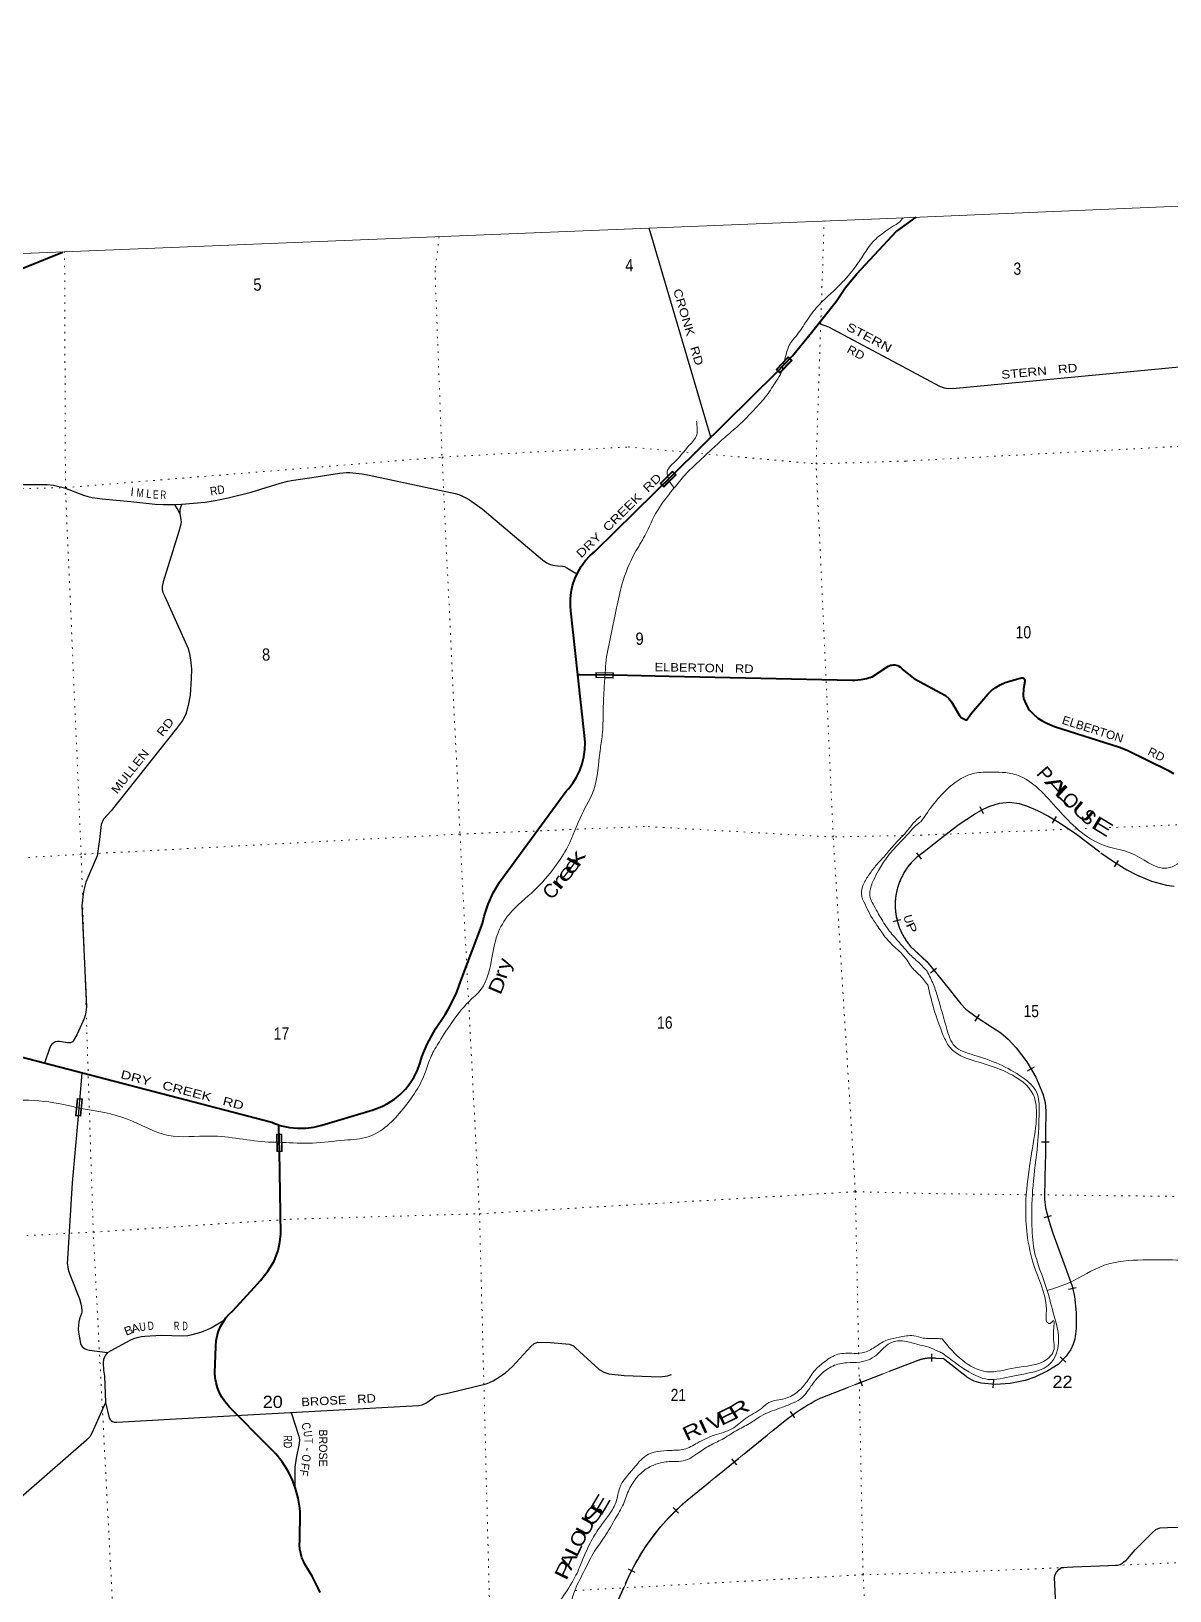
# Model space of a CAD drawing. Header units: feet. Extents: x 751810 to 1010326, y -353855 to -161247.
# Drawn here: x 927308 to 943578, y -183539 to -161247 of the extents above; entities that cross this region are included whole.
import ezdxf
from ezdxf.enums import TextEntityAlignment as Align

# ---------------------------------------------------------------- set-up
doc = ezdxf.new("R2010")
doc.units = ezdxf.units.FT
doc.header["$LTSCALE"] = 70
doc.linetypes.add('DOTTED', pattern=[1.5, 0.3, -1.2])
doc.linetypes.add('LONG_DASHED', pattern=[7.5, 6, -1.5])
for name, color, linetype, lineweight in [('26', 7, 'Continuous', 40), ('29', 7, 'Continuous', 25), ('31', 7, 'Continuous', 13), ('34', 7, 'Continuous', 25), ('39', 7, 'Continuous', 13), ('4', 7, 'Continuous', 13), ('61', 7, 'Continuous', 13), ('63', 7, 'Continuous', 25), ('7', 7, 'DOTTED', 13)]:
    doc.layers.add(name, color=color, linetype=linetype, lineweight=lineweight)
for name, color, linetype in [('27', 7, 'Continuous'), ('30', 7, 'Continuous'), ('41', 7, 'Continuous')]:
    doc.layers.add(name, color=color, linetype=linetype)

msp = doc.modelspace()

# ---------------------------------------------------------------- linework, layer by layer
at = {"layer": '26'}
for p, q in [((939947.99, -163906.11), (939673.74, -164105.49)), ((936501.04, -167562.09), (937964.57, -166120.83))]:
    msp.add_line(p, q, dxfattribs=at)
for points in [[(937964.57, -166120.83), (938188.72, -165888.68), (938459.91, -165550.93), (938811.76, -165108.51), (938943.99, -164910.59), (939104.59, -164716.33), (939673.74, -164105.49)], [(923109.65, -167933.36), (924770.82, -167062.54), (924779.36, -167057.74), (924865.03, -167002.88), (924944.5, -166939.37), (925016.9, -166867.9), (925081.43, -166789.26), (925137.38, -166704.3), (925808.27, -165473.87), (925835.34, -165410.6), (925877.29, -165333.41), (925927.07, -165261.02), (925984.14, -165194.24), (926047.89, -165133.78), (926117.6, -165080.33), (926192.52, -165034.45), (927753.36, -164406.49)], [(935119.02, -170444.18), (935018.56, -169531.32), (935012.89, -169463.87), (935013.31, -169364.76), (935024.09, -169266.23), (935045.11, -169169.37), (935076.14, -169075.24), (935116.84, -168984.87), (935166.76, -168899.24), (935225.36, -168819.31), (935291.99, -168745.93), (935365.93, -168679.93), (936501.04, -167562.09)], [(939938.04, -170506.65), (939760.74, -170363.37), (939735.68, -170343.22), (939710.74, -170327.46), (939705.88, -170324.79), (939689.67, -170318), (939672.84, -170312.93), (939655.57, -170309.66), (939638.05, -170308.21), (939620.47, -170308.59), (939603.04, -170310.81), (939585.93, -170314.85), (939569.33, -170320.64), (939553.43, -170328.14), (939546.02, -170332.37), (939321.98, -170479.31), (939242.84, -170503.95), (939161.57, -170520.18), (939079.04, -170527.83), (939042.84, -170528.45), (936426.34, -170468.21), (935627.89, -170453.53)], [(930847.08, -176881.06), (930884.21, -176892.59), (930998.16, -176915.26), (931113.86, -176925.89), (931230.04, -176924.37), (931345.42, -176910.71), (931458.74, -176885.07), (932192.94, -176664.33), (932219.1, -176656.11), (932317.14, -176618.02), (932410.66, -176569.9), (932498.63, -176512.26), (932580.1, -176445.75), (932654.18, -176371.08), (932720.04, -176289.08), (932776.97, -176200.65), (932824.34, -176106.74), (932861.64, -176008.41), (932888.45, -175906.71), (932965.88, -175725.12), (933084.45, -175506.53), (933225.21, -175301.53), (933272.92, -175220.45), (933378.77, -175006.25), (933461.64, -174782.16), (933756.59, -173998.93), (933781.74, -173894.5), (933837.62, -173726.09), (933910.8, -173564.43), (934000.47, -173411.31), (934105.66, -173268.41), (934954.38, -172108.93), (934984.32, -172075.79), (935047.18, -171994.74), (935101.21, -171907.56), (935145.84, -171815.22), (935180.57, -171718.72), (935205.02, -171619.11), (935218.93, -171517.5), (935222.14, -171414.98), (935214.61, -171312.7), (935119.02, -170444.18)], [(935627.89, -170453.53), (935149.53, -170444.74), (935119.02, -170444.18)], [(939938.04, -170506.65), (940372.81, -170742.96), (940419.47, -170782.63), (940458.73, -170832.17), (940570.99, -171029.03), (940597.41, -171056.93), (940614.24, -171066.55), (940674.1, -171095.41), (940744.42, -170991.99), (940977.03, -170721.13), (941035.04, -170667.14), (941090.35, -170628.65), (941155.27, -170590.15), (941223.94, -170558.4), (941452.39, -170488.99), (941479.89, -170489.1), (941491.92, -170501.13), (941506.34, -170517.97), (941508.79, -170543.13), (941488.8, -170648.59), (941484.7, -170744.14), (941489.51, -170782.63), (941505.94, -170829.08), (941554.44, -170927), (941576.08, -170958.28), (941627.44, -171005.45), (941691.5, -171064.14), (941766.04, -171109.86), (941830.96, -171141.14), (941929.97, -171184.73), (942858.23, -171480.23), (942969.53, -171522.5), (943548.66, -171811.28), (943629.59, -171858.14)], [(930847.08, -176881.06), (930773.25, -176858.14), (930744.85, -176847.22), (926928.58, -175851.56), (926569.5, -175773.62), (926204.23, -175733.64), (926151.58, -175731.05), (925317.19, -175779.64), (924837.66, -175877.8), (924371.02, -176025.55), (924048.82, -176160.39), (923331.14, -176459.21), (923188.6, -176524.85), (923039.97, -176575.24), (922886.89, -176609.81), (922851.37, -176615.47), (922134.71, -176657.64), (922084.71, -176656.27)], [(930854.25, -177261.05), (930847.61, -176909.36), (930847.08, -176881.06)], [(931437.84, -183564.43), (931410.89, -183499.1), (931325.19, -183327.38), (931222, -183165.56), (931201.43, -183126.32), (931177.26, -183068.15), (931159.31, -183007.77), (931147.76, -182945.84), (931142.76, -182883.04), (931144.34, -182820.07), (931149.82, -182406.76), (931145.63, -182357.02), (931123.52, -182215.13), (931086.69, -182076.33), (931035.56, -181942.14), (930970.69, -181814.04), (930892.77, -181693.41), (930802.68, -181581.59), (930701.39, -181479.8), (930138.66, -180907.13), (930122.23, -180890.28), (930074.39, -180833.92), (930032.7, -180772.86), (929997.62, -180707.79), (929969.54, -180639.4), (929948.76, -180568.45), (929935.51, -180495.72), (929929.93, -180422), (929944.65, -180046.68), (929944.91, -180038.13), (929951.32, -179966.33), (929965.21, -179895.59), (929986.41, -179826.69), (930014.69, -179760.38), (930049.76, -179697.4), (930091.21, -179638.42), (930138.6, -179584.1), (930191.41, -179535.04), (930494.16, -179203), (930585.77, -179104.92), (930689.89, -178970.12), (930779.36, -178825.17), (930795.39, -178787.36), (930834.66, -178673.01), (930861.77, -178555.18), (930876.41, -178435.16), (930854.25, -177261.05)]]:
    msp.add_lwpolyline(points, dxfattribs=at)
at = {"layer": '29'}
for p, q in [((937021.54, -167048.62), (936138.91, -164063.11)), ((933754.35, -168076.04), (934612.62, -168804.55)), ((927931.94, -175638.82), (927920.98, -175662.75))]:
    msp.add_line(p, q, dxfattribs=at)
for points in [[(938565.48, -165425.02), (938701.81, -165472.74), (939753.34, -166033.13)], [(939753.34, -166033.13), (940288.05, -166322.11), (940354.64, -166343.09), (940419.59, -166354.35), (940525.3, -166350.19), (944013.51, -166017.08)], [(926054.14, -167628.52), (926163.78, -167667.43), (926276.58, -167698.79), (926399.84, -167719.68), (926543.98, -167728.05), (927534.18, -167723.87), (927628.19, -167734.31), (927784.87, -167774.03), (928056.44, -167878.53), (928119.11, -167899.43), (928179.7, -167909.88), (928323.84, -167928.69), (928733.29, -167970.49), (929080.07, -168008.11), (929197.06, -168012.29), (929360, -168012.29), (929461.48, -168008.24)], [(929461.48, -168008.24), (929793.49, -167979.89), (929937.64, -167954.81), (930123.57, -167917.19), (930449.46, -167833.59), (930865.19, -167708.19), (930975.9, -167678.93), (931055.29, -167664.29), (931318.51, -167624.58), (931711.25, -167566.06), (931813.62, -167553.52), (931861.67, -167553.52), (931903.45, -167557.7), (932035.06, -167574.42), (932137.42, -167591.14), (933365.79, -167854.49), (933418.03, -167871.21), (933472.35, -167892.11), (933518.3, -167915.1), (933570.52, -167946.45), (933754.35, -168076.04)], [(929431.03, -168139.78), (929393.43, -168070.81), (929360, -168012.29)], [(929461.48, -168008.24), (929440.44, -168053.05), (929434.17, -168080.22), (929431.03, -168139.78)], [(929431.03, -168139.78), (929446.7, -168232.76), (929448.79, -168257.85), (929442.52, -168312.19), (929419.54, -168395.8), (929193.92, -169114.78), (929177.21, -169185.84), (929177.21, -169227.64), (929189.75, -169267.36), (929218.99, -169327.97), (929549.06, -170072.03), (929576.22, -170172.35), (929590.84, -170268.5), (929599.2, -170364.63), (929595.02, -170498.41), (929578.31, -170736.67)], [(934612.62, -168804.55), (934675.64, -168846.21), (934714.29, -168863.98), (934760.25, -168877.56), (934833.36, -168889.06), (934902.3, -168894.28), (934927.37, -168899.51), (934959.75, -168917.28), (935107.03, -169002.97)], [(929578.31, -170736.67), (929553.23, -170882.96), (929515.63, -171008.37), (929469.67, -171100.33), (929386.11, -171213.2), (928450.2, -172391.99), (928341.56, -172509.04), (928308.14, -172584.28), (928283.07, -172801.65), (928249.65, -173035.74), (928090.88, -173411.95), (928053.27, -173545.71), (928032.39, -173746.36), (928099.24, -175192.69), (928090.88, -175267.94), (928080.43, -175316.02), (928065.81, -175359.89), (927963.45, -175581.45)], [(927963.45, -175581.45), (927913.31, -175673.42), (927896.6, -175692.23), (927871.53, -175706.86), (927827.66, -175706.86), (927712.76, -175685.96), (927687.69, -175685.96), (927654.26, -175694.32), (927631.28, -175706.86), (927602.04, -175727.76), (927589.5, -175742.39), (927568.61, -175786.28), (927499.67, -175995.29)], [(927828.85, -178868.2), (927896.1, -177705.25), (927981.89, -176753.02), (928037.06, -176140.76)], [(927828.85, -178868.2), (927829.75, -178918.27), (927842.28, -178967.38), (927877.8, -179063.53), (927998.96, -179366.59), (928018.82, -179435.56), (928026.12, -179483.63), (928030.31, -179535.89), (928030.31, -179555.75), (928026.12, -179575.6), (927998.96, -179652.93), (927989.57, -179694.74), (927982.25, -179740.71), (927981.22, -179797.15), (927984.34, -179841.04), (928014.65, -180005.11), (928024.03, -180029.15), (928032.41, -180042.73), (928040.76, -180054.23), (928050.16, -180061.54), (928069.99, -180075.13), (928097.17, -180087.67), (928141.02, -180098.12), (928400.07, -180133.65)], [(928400.07, -180133.65), (928723.89, -179957.04), (928774.45, -179934.49), (928820, -179919.42), (928878.53, -179904.35), (928932.8, -179898.52), (929166.78, -179885.98), (929463.43, -179894.34), (929547, -179888.07), (929609.67, -179877.62), (929730.84, -179844.18), (929818.58, -179810.73), (929881.25, -179779.39), (930069.27, -179664.43)], [(932841.63, -180890.07), (932894.78, -180879.77), (932949.1, -180858.88), (933041.02, -180787.82), (933076.53, -180762.73), (933124.59, -180741.83), (933279.18, -180708.39), (933809.81, -180578.81), (933857.85, -180559.99), (933910.08, -180537), (933997.83, -180482.66), (934083.48, -180422.04), (934185.85, -180332.18), (934449.08, -180047.92), (934497.12, -180006.11), (934549.36, -179985.22), (934729.02, -179989.4), (935000.6, -180014.48), (935057, -180039.55), (935084.17, -180064.64), (935422.6, -180373.98), (935491.53, -180411.59), (935560.48, -180436.68), (935781.93, -180461.76), (936295.84, -180482.66), (936400.3, -180465.94), (936458.79, -180449.22)], [(928400.07, -180133.65), (928370.84, -180172.32), (928354.13, -180197.4), (928341.6, -180235.02), (928335.33, -180278.91), (928341.6, -180385.5), (928356.22, -180471.2), (928371.9, -180847.07)], [(928371.9, -180847.07), (928179.68, -181276.9), (928144.16, -181337.52), (928100.29, -181385.58), (926934.57, -182401.37), (926840.57, -182491.26), (926792.51, -182560.22), (926688.06, -182756.69), (926307.84, -183500.76)], [(928371.9, -180847.07), (928423.07, -181065.82), (928435.61, -181088.81), (928451.27, -181104.49), (928470.08, -181119.12), (928493.06, -181127.48), (928513.95, -181129.57), (928529.55, -181129.11)], [(928529.55, -181129.11), (930225.32, -181033.36), (932841.63, -180890.07)], [(931022.95, -180988.46), (931131.58, -181329.15), (931139.94, -181379.31), (931135.76, -181431.56), (931096.07, -181642.66), (931077.26, -181772.25), (931073.09, -181824.5), (931075.18, -182041.87)], [(942005.61, -184914.09), (941932, -183349.93), (941939.04, -183307.57), (941957.83, -183272.66), (941994.07, -183232.37), (942031.33, -183207.59), (942063.4, -183205.03), (942113.43, -183201.18), (942194.25, -183198.61), (942831.8, -183171.66), (942869, -183161.4), (942895.3, -183146.01), (942922.88, -183123.59), (942955.1, -183100.76), (942974.18, -183083.17), (943084.37, -182953.58), (943325.26, -182709.7), (943379.93, -182663.08), (943410.1, -182646.82), (943442.32, -182640.11), (943545.42, -182634.08), (944731.68, -182611.5)]]:
    msp.add_lwpolyline(points, dxfattribs=at)
at = {"layer": '31'}
for p, q in [((927942.13, -176749.13), (927965.33, -176500.21)), ((927965.33, -176500.21), (928040.01, -176507.17))]:
    msp.add_line(p, q, dxfattribs=at)
msp.add_lwpolyline([(928040.01, -176507.17), (928016.81, -176756.09), (927942.13, -176749.13)], dxfattribs=at)
msp.add_lwpolyline([(927950.83, -176741.9), (927972.55, -176508.91), (928031.3, -176514.39), (928009.58, -176747.38)], close=True, dxfattribs=at)
at = {"layer": '34', "lineweight": 13}
for p, q in [((939874.32, -174329.22), (940111.32, -174551.47)), ((938594.54, -180780.48), (939959.38, -180253.59)), ((940234.73, -180212.62), (940341.52, -180219.73)), ((936683.03, -182243.66), (938059.95, -181123.88)), ((934961.88, -185303), (935799.3, -183446.57))]:
    msp.add_line(p, q, dxfattribs=at)
for centre, radius, start, end in [((940558.33, -173735.87), 905.5, 125.43644, 220.94024), ((940173.43, -180746.37), 537.26, 83.44777, 113.47826), ((939954.72, -183485.75), 3027.97, 116.69263, 128.73761), ((938796.96, -184722.76), 3258.01, 130.45432, 156.9392)]:
    msp.add_arc(centre, radius, start, end, dxfattribs=at)
at = {"layer": '39'}
for p, q in [((939630.63, -164028.57), (939670.06, -164010.11)), ((936495.32, -167780.45), (936429.69, -167681.3))]:
    msp.add_line(p, q, dxfattribs=at)
for points in [[(939630.63, -164028.57), (939515.92, -164106.77), (939334.87, -164259.62), (939201.26, -164445.23), (939075.59, -164626.56), (938876.77, -164858.57), (938723.83, -165006.5), (938525.92, -165202.21), (938368.97, -165416.77), (938233.52, -165608.48), (938163.51, -165695.34), (938094.13, -165868.84), (938035.95, -166102.2)], [(939670.06, -164010.11), (939733.04, -163954.62), (939767.23, -163912.85)], [(938035.95, -166102.2), (938031.08, -166116.71), (937954.35, -166248.12), (937819.22, -166449.9), (937635.92, -166661.26), (937440.09, -166858.92), (937239.6, -167036.57), (937066.67, -167191.18), (936821.34, -167420.63), (936631.31, -167610.04), (936473.68, -167802.45), (936260.46, -168091.35), (936075.87, -168457.94), (935935.99, -168702.19), (935750.02, -169155.48), (935673.49, -169490.43), (935596.12, -169863.7), (935524.74, -170234.76), (935511.34, -170417.03)], [(936429.69, -167681.3), (936395.17, -167546.98), (936535.2, -167373.26), (936691, -167186.95), (936809.65, -167040.1), (936812.94, -166818.31)], [(940021.96, -172545.8), (940427.08, -172052.56), (940788.84, -171852.36), (941037.71, -171839.53), (941230.14, -171844.66), (941435.55, -171895.19), (941740.65, -172111.63), (942311.57, -172696.79), (942696.42, -172904.69), (943009.55, -172989.67), (943535.36, -173209.84), (943817.21, -173039.71), (944063.7, -172618.69), (944297.65, -172179.98), (944506.12, -171831.02), (944783.63, -171580.34), (945062.21, -171228.73), (945168.75, -170891.72), (945311.01, -170472.63), (945543.38, -170255.96), (945961.61, -170155.32), (946427.53, -169970.13), (946869.87, -169870.59), (947235.75, -169901.09), (947508.73, -170185.34), (948191.31, -170831.39), (949017.83, -171738.35), (949364.74, -172082.35), (949709.86, -172226.64), (950015.2, -172451.14), (950147.64, -172799.26), (950146.55, -172900.2), (950045.37, -173006.96), (949526.41, -173230.48), (949171.02, -173423.58), (948958.44, -173700.04), (948680.13, -174130.35), (948594.39, -174492.8), (948582.31, -175044.16), (948705.83, -175499.57), (949107.2, -176061.46), (949246.75, -176516.25), (949434.24, -176757.34), (949913.72, -176831.95), (950319.23, -176984.04), (951227.84, -177264.33), (951595.88, -177438.02), (951878.88, -177653.28), (952266.87, -177961.42), (952304.65, -178157.74), (952142.56, -178446.41), (951868.94, -179037.98), (951598.95, -179685.91), (951608.19, -180004.39), (951728.42, -180139.07), (952162, -180221.48), (952785.58, -180355.19), (953131.57, -180598.33), (953180.67, -180770.01), (953065.53, -181087.17), (952826.28, -181826.75), (952812.16, -182307.56), (952951.59, -182481.87), (953319.16, -182362.97), (953620.91, -181980.21), (953882.01, -181855.26), (954236.23, -181898.31), (954607.7, -181983.08), (955514.33, -182126.22), (955875.75, -182140.75), (956106.56, -182008.88), (956449.55, -181664.91), (956493.52, -181314.13), (956374.27, -180107.89), (956207.97, -179422.05), (956003.09, -178927.36), (956027.04, -178508.73), (956148.75, -178280.11), (956227.93, -178036.97), (956394.42, -177830.87), (956818.29, -177578.66), (957625.63, -177202.93), (958202.61, -177043.79), (958597.73, -177044.93), (958823.53, -177224.02), (958966.72, -177735.18), (959199.49, -178707.06), (959387.87, -178909.78), (959747.44, -178999.03), (960104.35, -179134.81), (960293.6, -179159.9), (960446.59, -178972.48)], [(935511.45, -170415.48), (935493.41, -170660.99), (935480.87, -170975.77), (935468.76, -171304.65), (935437.3, -171529.35), (935345.57, -172092.51), (935176.56, -172440.47), (934976.61, -172898.23), (934789.79, -173192.34), (934505.13, -173521.79), (934136.25, -173870.02), (933969.48, -174159.46), (933882.33, -174543.12), (933700.1, -174986.21), (933601.96, -175078), (933333.07, -175394.85), (933140.27, -175691.16), (933023.47, -175898.41), (932943.41, -176118.6), (932620.62, -176652.8), (932124.01, -177049.42), (931784.3, -177098.47), (931327.23, -177139.14), (930887.93, -177129.02)], [(940018.47, -172464.94), (939913.12, -172568.62), (939802.17, -172703.13), (939696.59, -172815.3), (939593.08, -172929.42), (939474.18, -173068.21), (939360.97, -173194.73), (939262.24, -173332.88), (939185.88, -173476.37), (939178.05, -173615.67), (939241.06, -173760.8), (939307.85, -173897.74), (939392.5, -174024.04), (939512.85, -174195.56), (939617.35, -174311.16), (939729.49, -174412.41), (939823.84, -174526.31), (939883.17, -174617.13), (939993.6, -174728.51), (940118.27, -174877.91)], [(940109.65, -174684.36), (940009, -174576.25), (939867.89, -174448.33), (939783.61, -174354.69), (939714.85, -174274.46), (939607.89, -174152.22), (939542.95, -174068.18), (939416.89, -173865.71), (939349.61, -173745.27), (939306.55, -173657.96), (939293, -173545.53), (939344.47, -173380.66), (939414.96, -173243.4), (939534.45, -173058.24), (939704.06, -172861.41), (939848.75, -172707.7), (939950.42, -172599.68), (940021.96, -172545.8)], [(940334.85, -180144.93), (940705.95, -180408.42), (940977.84, -180517.15), (941335.44, -180469.26), (941889.21, -180270.65), (941986.33, -179885.56), (941926.23, -179611.39), (941820.9, -179229.96), (941640.13, -178667.76), (941606.57, -178271.5), (941623.53, -177750.22), (941688.7, -177162.53), (941710.89, -176683.44), (941676.59, -176415.86), (941471.33, -176200.26), (940777.12, -175881.45), (940504.7, -175754.58), (940393.33, -175510.6), (940264.03, -175063.49), (940200.32, -174872.18), (940109.65, -174684.36)], [(940118.27, -174877.91), (940208.55, -175225.01), (940341.75, -175599.33), (940429.67, -175763.93), (940937.67, -176010.33), (941278.06, -176142.92), (941625.8, -176446.53), (941673.24, -176698.99), (941627.9, -177140.63), (941566.6, -177516.28), (941519.17, -178093.2), (941546.96, -178497.75), (941658.46, -178953.61), (941813.64, -179601.54), (941834.83, -179709.7), (941867.11, -179716.55), (941908.19, -179680.68), (941915.1, -179849.93), (941905.44, -180138.86), (941823.76, -180226.72), (941366.1, -180351.05), (940962.61, -180406.74), (940614.95, -180244.38), (940326.54, -179939.46)], [(928024.03, -176645.68), (927838, -176602.69), (927276.43, -176527.77), (926887.48, -176485.67), (926601.33, -176240.8), (926339.88, -176011.27), (926005, -175888.86), (925761.28, -175842.16), (925403.36, -175889.77), (925045.33, -175999.86), (924734.17, -176058.08), (924326.77, -176203.99), (923841.46, -176443.05), (923599.61, -176654.26), (923057.19, -176808.47), (922728.97, -177034.5), (922216.75, -177383.25), (921863.55, -177650.38), (921502.77, -177933.87), (921213.66, -178118.36), (921210.37, -178142.64), (920884.19, -178316.65)], [(930887.93, -177129.02), (930700.88, -177124.71), (929864.37, -177038.34), (929266.45, -177029.05), (928681.89, -176797.66), (928024.03, -176645.68)], [(941826.68, -179246.87), (942142.98, -179132.97), (942641.2, -178886.01), (943192.47, -178808.57), (944187.8, -178829.29), (944623.85, -178927.75), (944753.03, -179370.83), (944863.49, -179998.25), (945032.31, -180217.85), (945481.87, -180505.49), (945718.02, -181109.98), (945877.59, -181909.08), (946114.74, -182202.77), (946467.57, -182405.28), (946627.9, -182563.88)], [(935199.96, -183062.48), (935329.02, -182794.39), (935458.17, -182594.82), (935572.6, -182442.06), (935666.12, -182265.78), (935718.55, -182066.62), (935914.05, -181792.39), (936090.15, -181609.47), (936441.09, -181531.85), (936636.44, -181515.59), (936825.53, -181426.97), (937068.4, -181314.49), (937322.03, -181223.83), (937517.33, -181074.56), (937743.13, -180932.38), (937847.56, -180848.46), (938080, -180790.72), (938274.52, -180681.78), (938397.51, -180544.88), (938513.59, -180379.98), (938649.24, -180260.81), (938835.88, -180158.16), (939065.64, -180144.84), (939218.63, -180129.92), (939381.56, -180044.15), (939542.28, -179952.4), (939708.71, -179914.89), (939918.05, -179894.15), (940052.29, -179926.18), (940256.39, -179931.81), (940326.54, -179939.46)], [(940335.9, -180145.41), (940276.26, -180118.6), (940133.02, -180056.63), (939996.76, -180024.67), (939858.3, -179986.73), (939661.97, -179970.78), (939524.71, -180037.6), (939412.95, -180145.94), (939294.27, -180226.28), (939150.22, -180269.13), (938960.74, -180279.16), (938764.3, -180325.69), (938590.32, -180446.07), (938450.16, -180615.76), (938296.32, -180800), (938163.09, -180866.69), (938001.5, -180930.25), (937861.73, -180981.03), (937734.37, -181041.49), (937574.08, -181147.33), (937379.43, -181252.24), (937179.3, -181375.47), (937004.27, -181461.62), (936836.03, -181571.75), (936593.29, -181688.26), (936476.24, -181689.95), (936275.21, -181718.48), (936117.71, -181783.93), (935966.3, -181915.69), (935852.48, -182088.58), (935770.1, -182298.76), (935653.43, -182510.04), (935505.66, -182760.58), (935358.73, -182972.81), (935219.4, -183235.19), (935080.87, -183523.73), (935008.27, -183723.53), (934872.35, -183965.64), (934774.14, -184186.41), (934812.13, -184437.12), (934798.94, -184665.27), (934734.18, -184923.27), (934620.97, -185049.78), (934459.19, -185107.3), (934316.31, -185188.41), (934255.42, -185506.74), (934287.17, -185751.61), (934314.42, -186047), (934343.74, -186344.34), (934394.01, -186600.71), (934471.47, -186821.95), (934601.32, -187039.53), (934813.63, -187115.43), (935065.48, -187163.89), (935258.83, -187214.2), (935456.24, -187330.88), (935630.5, -187482.56), (935782.2, -187622.86), (935911.77, -187765.87), (936071.01, -187954.3), (936114.09, -188108.12), (936080.96, -188278.45), (936020.25, -188405.33), (935956.41, -188496.02), (935909.98, -188561.98), (935847.72, -188638.52), (935805.66, -188780.92), (935871.45, -189016.65), (935975.01, -189233.04), (936040.22, -189384.14), (936039.13, -189544.49)], [(932172.02, -189676.6), (932284.99, -189718.67), (932514.64, -189898.83), (932746.92, -190099.05), (932975.14, -190232.9), (933289.03, -190263.27), (933477.17, -190275.45), (933819.83, -190256.54), (934088.53, -190262.14), (934322.7, -190260.77), (934657.22, -190240.1), (934853.66, -190193.58), (934980.53, -190117.01), (935352.36, -189996.41), (935668.12, -189956.18), (935807.36, -189953.79), (935937.27, -189844.88), (935960.5, -189680.9), (935926.57, -189496.57), (935848.58, -189323.7), (935742.13, -189079.19), (935662.59, -188855.99), (935674.19, -188642), (935811.34, -188440.15), (935953.15, -188258.32), (936002.48, -188089.48), (935864.56, -187872.16), (935397.73, -187463.73), (935214.69, -187354.65), (934920.83, -187253.11), (934718.6, -187176.89), (934587.78, -187124.6), (934430.52, -187000.6), (934251.32, -186687.85), (934166.2, -186414.45), (934104.83, -186059.68), (934082.27, -185719.8), (934097.2, -185417.03), (934127.51, -185220.59), (934182.46, -185037.47), (934308.21, -184924.66), (934530.44, -184863.21), (934610.29, -184767.98), (934651.44, -184464.38), (934688.13, -184146.81), (934747.02, -183895.05), (934919.78, -183603.4), (935092.66, -183315.78), (935199.96, -183062.48)]]:
    msp.add_spline(points, degree=3, dxfattribs=at)
at = {"layer": '4'}
msp.add_lwpolyline([(751809.62, -170897.82), (783122.91, -169842.15), (814434.73, -168743.41), (845745, -167601.59), (877053.68, -166416.71), (908360.69, -165188.77), (939665.99, -163917.76), (970969.51, -162603.69), (1002271.19, -161246.56), (1010326.19, -344125.92), (978772.94, -345493.95), (947217.84, -346818.58), (915660.96, -348099.8), (884102.33, -349337.62), (852542.04, -350532.02), (820980.12, -351683.01), (789416.81, -352794.88), (757851.71, -353854.74)], close=True, dxfattribs=at)
msp.add_lwpolyline([(751809.62, -170897.82), (783122.91, -169842.15), (814434.73, -168743.41), (845745, -167601.59), (877053.68, -166416.71), (908360.69, -165188.77), (939665.99, -163917.76), (970969.51, -162603.69), (1002271.19, -161246.56), (1010326.19, -344125.92), (978772.94, -345493.95), (947217.84, -346818.58), (915660.96, -348099.8), (884102.33, -349337.62), (852542.04, -350532.02), (820980.12, -351683.01), (789416.81, -352794.88), (757851.71, -353854.74)], close=True, dxfattribs=at)
at = {"layer": '61'}
for p, q in [((937951.51, -166079.92), (938126.58, -165901.46)), ((938126.58, -165901.46), (938180.12, -165953.98)), ((936294.72, -167709.97), (936472.35, -167534.05)), ((936472.35, -167534.05), (936525.12, -167587.34)), ((935376.21, -170486.14), (935378.01, -170411.16)), ((935626.13, -170492.14), (935376.21, -170486.14)), ((930888.26, -177009.57), (930892.57, -177259.53)), ((930892.57, -177259.53), (930817.58, -177260.82))]:
    msp.add_line(p, q, dxfattribs=at)
for points in [[(938180.12, -165953.98), (938005.05, -166132.44), (937951.51, -166079.92)], [(936525.12, -167587.34), (936347.49, -167763.26), (936294.72, -167709.97)], [(935378.01, -170411.16), (935627.93, -170417.16), (935626.13, -170492.14)], [(930817.58, -177260.82), (930813.27, -177010.86), (930888.26, -177009.57)]]:
    msp.add_lwpolyline(points, dxfattribs=at)
for points in [[(937962.82, -166079.81), (938126.68, -165912.77), (938168.79, -165954.08), (938004.94, -166121.12)], [(936306.02, -167710.02), (936472.29, -167545.36), (936513.81, -167587.28), (936347.54, -167751.94)], [(935385.81, -170419.34), (935619.74, -170424.96), (935618.32, -170483.95), (935384.39, -170478.33)], [(930825.43, -177252.68), (930821.4, -177018.71), (930880.4, -177017.7), (930884.43, -177251.67)]]:
    msp.add_lwpolyline(points, close=True, dxfattribs=at)
at = {"layer": '63'}
for p, q in [((940915.46, -172433.49), (940869.56, -172332.85)), ((941904.15, -172564.87), (941960.26, -172469.55)), ((939960.25, -172989.78), (940024.9, -173079.53)), ((942788.13, -173192.75), (942846.16, -173098.59)), ((939626.06, -173971.61), (939733.44, -173945.08)), ((940156.83, -174706.35), (940242.88, -174636.86)), ((940797.79, -175396.89), (940856.78, -175303.32)), ((941546.89, -176105.16), (941642.71, -176049.9)), ((941744.84, -177120.13), (941855.44, -177121.57)), ((941780.82, -178201.93), (941887.62, -178173.16)), ((942132.25, -179226.34), (942240.1, -179201.78)), ((940176.08, -180262.62), (940175.79, -180152.01)), ((942013.53, -180193.7), (942091.96, -180271.7)), ((939187.05, -180611.89), (939147.22, -180508.7)), ((941059.47, -180529.07), (941050.77, -180639.34)), ((938221.89, -181068.3), (938157.71, -180978.21)), ((937390.92, -181740.29), (937321.13, -181654.48)), ((936558.78, -182429.6), (936481.47, -182350.5)), ((935940.2, -183276.73), (935841.06, -183227.67))]:
    msp.add_line(p, q, dxfattribs=at)
at = {"layer": '63', "linetype": 'LONG_DASHED'}
for points in [[(940044.4, -172991.15), (940204.34, -172863.64), (940364.29, -172736.11), (940566.03, -172582.72), (940786.92, -172437.48), (940910.91, -172368.53), (941004.96, -172325.63), (941146.66, -172281.02), (941287.95, -172266.95), (941427.33, -172286.03), (941531.79, -172317.51), (941688.05, -172384.61), (941843.74, -172465.97), (941997.02, -172556.17), (942243.65, -172725.62), (942592.84, -172989), (942772.7, -173116.04), (942965.08, -173234.6), (943103.95, -173306.62), (943317.03, -173394.27), (943532.69, -173455.06), (943641.56, -173467.56)], [(940040.75, -172994.11), (940021.11, -173008.26), (940008.56, -173017.75), (939996.15, -173027.46), (939983.78, -173037.38), (939971.69, -173047.53), (939959.84, -173057.86), (939948.01, -173068.38), (939936.48, -173079.15), (939925.16, -173090.08), (939913.93, -173101.29), (939903.01, -173112.62), (939892.19, -173124.09), (939881.58, -173135.85), (939871.29, -173147.73), (939861.14, -173159.84), (939851.17, -173172.04), (939841.41, -173184.53), (939831.9, -173197.06), (939822.62, -173209.9), (939813.57, -173222.77), (939804.69, -173235.87), (939796.1, -173249.08), (939787.75, -173262.46), (939779.58, -173275.93), (939771.69, -173289.65), (939763.99, -173303.46), (939756.57, -173317.39), (939749.35, -173331.41), (939742.48, -173345.62), (939735.79, -173359.93), (939729.35, -173374.28), (939723.15, -173388.8), (939717.24, -173403.43), (939711.57, -173418.24), (939706.1, -173433.01), (939700.98, -173447.97), (939696.12, -173462.97), (939691.43, -173478.08), (939687.08, -173493.16), (939683, -173508.5), (939679.13, -173523.8), (939675.63, -173539.16), (939672.26, -173554.55), (939669.25, -173570.12), (939666.5, -173585.61), (939664.02, -173601.16), (939661.76, -173616.85), (939659.9, -173632.5), (939658.17, -173648.16), (939656.83, -173663.88), (939655.65, -173679.7), (939654.82, -173695.39), (939654.3, -173711.19), (939653.98, -173726.96), (939653.91, -173742.77), (939654.24, -173758.52), (939654.75, -173774.37), (939655.53, -173790.12), (939656.64, -173805.87), (939658.01, -173821.54), (939659.65, -173837.26), (939661.48, -173852.93), (939663.72, -173868.55), (939666.15, -173884.13), (939668.9, -173899.71), (939671.87, -173915.25), (939675.17, -173930.66), (939678.68, -173946.04), (939682.46, -173961.34), (939686.56, -173976.62), (939690.89, -173991.74), (939695.46, -174006.91), (939700.33, -174021.87), (939705.46, -174036.86), (939710.88, -174051.65), (939716.5, -174066.42), (939722.34, -174081.02), (939728.51, -174095.61), (939734.97, -174109.99), (939741.57, -174124.28), (939748.52, -174138.55), (939755.62, -174152.58), (939763, -174166.53), (939770.72, -174180.36), (939778.54, -174193.99), (939786.63, -174207.55), (939795.07, -174220.97), (939803.6, -174234.22), (939812.36, -174247.3), (939821.46, -174260.24), (939830.72, -174273.09), (939840.2, -174285.64), (939849.92, -174298.05), (939859.83, -174310.42), (939869.99, -174322.51), (939875.12, -174328.46), (940104.73, -174543.79)], [(940106.25, -174542.86), (940350.24, -174845.01), (940594.21, -175147.12), (940665.57, -175223.59), (940809.54, -175336.67), (941046.19, -175485.87), (941161.98, -175565.19), (941268.73, -175656.18), (941384.2, -175778.83), (941536.08, -175977.12), (941663.73, -176198.45), (941764.27, -176435.92), (941795.13, -176557.48), (941806.21, -176681.83), (941803.78, -176986.72), (941799.83, -177291.56), (941793.12, -177616.68), (941788.62, -177941.7), (941800.56, -178065.29), (941849.52, -178247.09), (941908.96, -178427.18), (942045.95, -178805.48), (942181.68, -179185.71), (942215.46, -179334.06), (942238.02, -179560.71), (942239.28, -179787.28), (942220.28, -179939.75), (942196.67, -180014.85), (942161.65, -180089.35), (942097.97, -180186.24), (941982.37, -180302.48), (941837.23, -180396.7), (941650.28, -180484.16), (941509.92, -180531.76), (941299.2, -180575.73), (941088.18, -180588.72), (940881.84, -180572.45), (940781.92, -180544.22), (940693.77, -180494.53), (940517.56, -180356.85), (940341.41, -180219.23)], [(936576.57, -182336.87), (936618.77, -182298.52), (936661.42, -182260.71), (936682.33, -182242.82), (938059.26, -181123.02), (938100.8, -181090.09), (938142.86, -181058.29), (938185.49, -181027.2), (938228.73, -180996.39), (938272.5, -180966.71), (938316.59, -180937.95), (938361.3, -180909.46), (938406.54, -180882.09), (938452.11, -180855.63), (938498.48, -180829.69), (938544.95, -180804.85), (938591.82, -180780.46), (938594.12, -180779.46), (939958.97, -180252.57), (939967.61, -180248.87), (939976.31, -180245.4), (939985.06, -180242.06), (939993.92, -180238.79), (940002.81, -180235.76), (940011.72, -180232.88), (940020.72, -180230.09), (940029.76, -180227.51), (940038.81, -180225.1), (940047.98, -180222.83), (940057.1, -180220.75), (940066.27, -180218.75), (940075.53, -180216.97), (940084.76, -180215.36), (940094.05, -180213.91), (940103.33, -180212.58), (940112.7, -180211.45), (940122.01, -180210.45), (940131.4, -180209.65), (940140.75, -180209), (940150.15, -180208.5), (940159.53, -180208.18), (940168.92, -180208.04), (940178.3, -180208.01), (940187.71, -180208.21), (940197.13, -180208.52), (940206.5, -180209.03), (940215.87, -180209.65), (940225.23, -180210.53), (940234.55, -180211.5), (940234.81, -180211.52), (940339.04, -180218.46)], [(934960.87, -185302.56), (935798.29, -183446.13), (935820.93, -183393.79), (935844.64, -183342.25), (935869.25, -183291.1), (935894.59, -183239.9), (935921, -183189.5), (935948.19, -183139.8), (935976.1, -183090.05), (936005.08, -183041.1), (936034.84, -182992.85), (936065.62, -182944.67), (936097.04, -182897.49), (936129.07, -182850.55), (936162.29, -182804.12), (936196.16, -182758.68), (936230.93, -182713.61), (936266.18, -182669.11), (936302.62, -182625.11), (936339.4, -182581.98), (936377.38, -182539.34), (936415.72, -182497.57), (936454.94, -182456.19), (936494.81, -182415.77), (936535.46, -182376.05), (936576.57, -182336.87)]]:
    msp.add_lwpolyline(points, dxfattribs=at)
at = {"layer": '7'}
for p, q in [((940030.17, -172738.02), (939814.84, -172742.47)), ((942242.56, -172649.39), (940030.17, -172738.02)), ((942388.15, -172643.55), (942360.49, -172644.66)), ((943993.61, -172579.24), (942650.14, -172633.06)), ((940241.75, -177862.23), (941523.92, -177877.09))]:
    msp.add_line(p, q, dxfattribs=at)
for points in [[(939131.99, -180154.77), (939085.54, -177834.65), (938768.28, -172764.08), (938523.72, -167431.22), (938638.92, -163960.14)], [(933136.64, -164186.42), (933078.34, -164669.32), (933178.37, -167334.44), (933434.75, -172723.35), (933714.49, -178149.81), (933853.71, -183602.89), (934103.6, -188977.9), (934150.1, -189898.13)], [(928959.31, -192556.94), (928730.2, -189216.55), (928476.76, -183857.78), (928194.45, -178413.26), (928022.48, -173011.6), (927796.91, -167770.84), (927785.26, -164405.19)], [(939809.38, -167390.52), (944103.83, -167160.6), (949122.27, -166976.04), (954474.32, -166746.51), (959935.13, -166601.64), (960777.22, -166554.45)], [(921936.69, -167925.47), (922663.73, -167876.94), (927796.91, -167770.84), (933178.37, -167334.44), (935839.06, -167189.74), (938523.72, -167431.22), (939809.38, -167390.52)], [(939764.49, -172743.51), (938768.28, -172764.08), (936072.28, -172613.64), (933434.75, -172723.35), (928022.48, -173011.6), (922895.37, -173315), (917317.32, -173727.4), (911951.32, -173812.65), (908708.02, -173891.19)], [(941623.97, -177878.25), (944373.71, -177910.11), (949700.14, -177627.07), (951745.59, -177558.12)], [(908925.72, -179345.73), (912214.91, -179370.62), (917563.28, -179040.06), (923154.61, -178665.53), (928194.45, -178413.26), (931005.3, -178227.53), (933714.49, -178149.81), (939085.54, -177834.65), (940241.75, -177862.23)], [(939671.73, -194027.33), (939473.28, -188749.45), (939195.13, -183308.83), (939134.49, -180279.81)], [(964058.53, -182330.6), (960654.38, -182538.39), (955113.24, -182817.48), (949978.57, -182935.83), (944608.5, -183097.43), (940465.23, -183274.7)], [(940465.23, -183274.7), (939195.13, -183308.83), (935066.95, -183536.1)]]:
    msp.add_lwpolyline(points, dxfattribs=at)

# ---------------------------------------------------------------- texts
at = {"layer": '27'}
for s, rotation, width, p in [('DRY  CREEK  RD', 44.561, 1.25, (935167.41, -168784.1)), ('ELBERTON   RD', 358.947, 1.15, (936214.09, -170394.3)), ('ELBERTON', 342.342, 1.05, (942027.74, -171142.39)), ('RD', 333.497, 1.05, (943250.47, -171582.6)), ('DRY   CREEK   RD', 345.378, 1.3, (928577.26, -176209.36))]:
    msp.add_text(s, height=120, rotation=rotation, dxfattribs=dict(at, width=width)).set_placement(p)
at = {"layer": '30'}
for s, rotation, width, p in [('CRONK   RD', 286.47, 1.2, (936479.92, -164948.15)), ('STERN  ', 331.946, 1.3, (938941.81, -165510.58)), ('RD', 331.946, 1.1, (938952.29, -165832.86)), ('RD', 9.87, 0.9, (929875.18, -167884.48)), ('RD', 51.552, 1.2, (929184.7, -171338.22)), ('MULLEN', 51.552, 1.15, (928534.96, -172156.58)), ('BROSE   RD', 3.135, 1.15, (931170.87, -180902.04))]:
    msp.add_text(s, height=120, rotation=rotation, dxfattribs=dict(at, width=width)).set_placement(p)
for s, rotation, width, p in [('STERN   RD', 5.455, 1.2, (941719.52, -166165.82)), ('M', 353.809, 0.75, (928857.67, -167904.7)), ('L', 353.809, 0.9, (928986.04, -167917.44)), ('E', 357.954, 0.75, (929085.86, -167928.26)), ('R', 357.954, 0.7, (929193.98, -167932.13)), ('B', 21.377, 1.15, (928721.19, -179872.19)), ('A', 16.624, 1.05, (928812.06, -179843.03)), ('U', 9.568, 0.8, (928909.11, -179822.74)), ('D', 5.068, 0.75, (929021.13, -179809.55)), ('R', 0.386, 0.65, (929386.14, -179812.55)), ('D', 1.291, 0.65, (929507.36, -179813.67)), ('C', 284.685, 0.9, (931180.2, -181200.16)), ('RD', 269.852, 0.8, (930916.04, -181407.48)), ('U', 276.462, 0.75, (931202.93, -181302.31)), ('T', 269.852, 0.8, (931211.85, -181396.53)), ('BROSE', 269.852, 0.95, (931420, -181497.92)), ('O', 259.352, 0.8, (931181.26, -181630.76)), ('F', 260.437, 0.9, (931146.4, -181844.07)), ('F', 260.241, 0.95, (931162.23, -181750.89))]:
    msp.add_text(s, height=120, rotation=rotation, dxfattribs=dict(at, width=width)).set_placement(p, align=Align.CENTER)
for s, rotation, p in [('I', 353.809, (928744.31, -167890.84)), ('-', 259.352, (931202.91, -181507.39))]:
    msp.add_text(s, height=120, rotation=rotation, dxfattribs=at).set_placement(p, align=Align.CENTER)
at = {"layer": '41'}
for s, rotation, p in [('P', 311.133, (941721.06, -171930.18)), ('O', 317.052, (942093.01, -172317.21)), ('S', 320.285, (942354.11, -172555.31))]:
    msp.add_text(s, height=200, rotation=rotation, dxfattribs=at).set_placement(p, align=Align.CENTER)
for s, rotation, width, p in [('A', 311.321, 1.8, (941883.31, -172099.27)), ('L', 317.052, 2, (942021.51, -172234.47)), ('U', 320.442, 1.65, (942275.9, -172483.17)), ('E', 328.661, 1.65, (942563.22, -172697.3)), ('y', 72.55, 1.2, (934158.28, -174608.13)), ('D', 66.83, 1.25, (934059.09, -174921.68)), ('r', 72.55, 1.25, (934109.93, -174753.43)), ('V', 23.877, 1.3, (937120.97, -181207.32)), ('E', 25.748, 1.5, (937286.68, -181128.09)), ('R', 32.631, 1.5, (937476.27, -181023.77)), ('R', 25.241, 1.35, (936791.41, -181347.58)), ('I', 24.818, 1.55, (936951.74, -181281.33)), ('S', 53.168, 1.7, (935419.23, -182511.04)), ('E', 59.391, 1.65, (935523.35, -182358.02)), ('U', 61.547, 1.35, (935313.48, -182667.4)), ('O', 64.294, 1.15, (935218.19, -182832.43)), ('L', 64.294, 1.4, (935146.67, -182980.65)), ('P', 63.499, 1.5, (935010.47, -183285.22)), ('A', 66.042, 1.3, (935071.19, -183149.63))]:
    msp.add_text(s, height=200, rotation=rotation, dxfattribs=dict(at, width=width)).set_placement(p, align=Align.CENTER)
for s, rotation, width, p in [('k', 60.561, 1.65, (935130.03, -173215.42)), ('e', 52.273, 1.75, (934941.9, -173440.06)), ('e', 55.238, 1.65, (935037.7, -173326.07)), ('r', 50.506, 2, (934854.94, -173541.51))]:
    msp.add_text(s, height=200, rotation=rotation, dxfattribs=dict(at, width=width)).set_placement(p)
msp.add_text('C', height=200, rotation=47.834, dxfattribs=at).set_placement((934742.1, -173673.36))
at = {"layer": '63'}
for s, rotation, width, p in [('U', 285.184, 1.05, (939769.77, -173894.8)), ('P', 294.442, 1.45, (939804.21, -174015.69))]:
    msp.add_text(s, height=120, rotation=rotation, dxfattribs=dict(at, width=width)).set_placement(p)
at = {"layer": '7', "width": 0.9}
for s, p in [('4', (935798.5, -164681.97)), ('5', (930484.03, -164957.88)), ('9', (935945.97, -170019.36)), ('8', (930608.85, -170245.34))]:
    msp.add_text(s, height=175, rotation=1.813, dxfattribs=at).set_placement(p)
at = {"layer": '7'}
for s, width, p in [('3', 0.85, (941343.87, -164728.87)), ('10', 0.85, (941375.12, -169925.26)), ('15', 0.85, (941487.87, -175339.51)), ('16', 0.85, (936251.64, -175504.19)), ('17', 0.85, (930773.56, -175662.02)), ('22', 1.1, (941901.92, -180639.45)), ('20', 1.1, (930616.39, -180925.97)), ('21', 0.85, (936445.66, -180827.65))]:
    msp.add_text(s, height=175, dxfattribs=dict(at, width=width)).set_placement(p)

doc.saveas('drawing.dxf')
